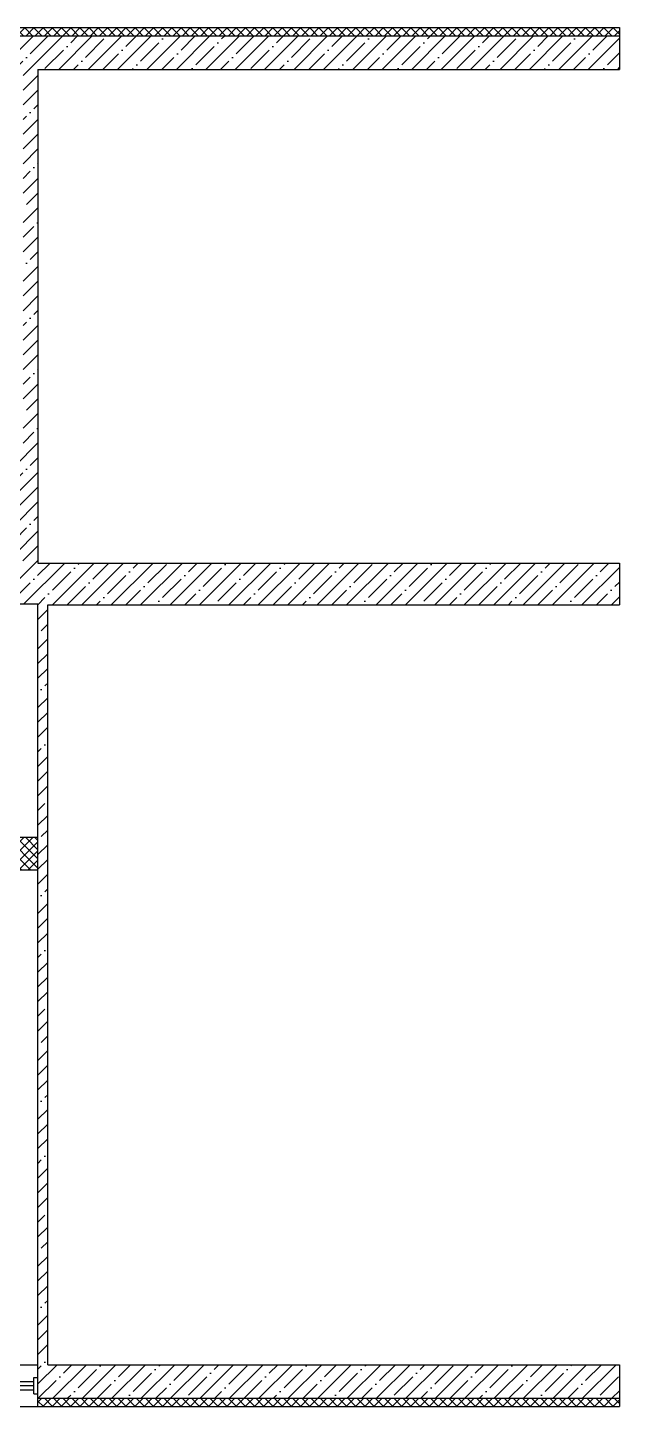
# Model space of a CAD drawing. Header units: millimetres. Extents: x -64157 to 9394, y -60673 to 2699.
# Drawn here: x 2168 to 9394, y -60673 to -43828 of the extents above; entities that cross this region are included whole.
import ezdxf

# ---------------------------------------------------------------- set-up
doc = ezdxf.new("R2010")
doc.units = ezdxf.units.MM
pattern_1 = [(45, (0, -46526.56), (-56.1266, 56.1266), []), (135, (0, -46526.56), (-56.1266, -56.1266), [])]

msp = doc.modelspace()

# ---------------------------------------------------------------- hatches: boundary and pattern name
h = msp.add_hatch()
h.set_pattern_fill('ANSI37', color=256, scale=25)
h.set_pattern_definition(pattern_1)
h.paths.add_polyline_path([(-12026, -43928), (-10976, -43928), (-10976, -43828), (-12126, -43828), (-12126, -47350), (-12026, -47350)])
h.paths.add_polyline_path([(-7446, -43828), (-9106, -43828), (-9106, -43928), (-7446, -43928)])
h.paths.add_polyline_path([(-5366, -43828), (-6581, -43828), (-6581, -43928), (-5366, -43928)])
h.paths.add_polyline_path([(-2596, -43828), (-3466, -43828), (-3466, -43928), (-2596, -43928)])
h.paths.add_polyline_path([(44, -43828), (-716, -43828), (-716, -43928), (44, -43928)])
h.paths.add_polyline_path([(9394, -43828), (1994, -43828), (1994, -43928), (9394, -43928)])
h.paths.add_polyline_path([(9394, -60573), (2294, -60573), (2294, -60673), (9394, -60673)])
h.paths.add_polyline_path([(424, -60573), (-576, -60573), (-576, -60673), (424, -60673)])
h.paths.add_polyline_path([(-2446, -60573), (-3446, -60573), (-3446, -60673), (-2446, -60673)])
h.paths.add_polyline_path([(-5316, -60573), (-6316, -60573), (-6316, -60673), (-5316, -60673)])
h.paths.add_polyline_path([(-8186, -60573), (-9186, -60573), (-9186, -60673), (-8186, -60673)])
h = msp.add_hatch()
h.set_pattern_fill('ANSI35', color=256, scale=40)
h.set_pattern_definition([(45, (0, -46526.56), (-179.605, 179.605), []), (45, (179.6, -46526.56), (-179.605, 179.605), [317.5, -63.5, 0, -63.5])])
h.paths.add_polyline_path([(2294, -50873), (2294, -53723), (2294, -54123), (2294, -60163), (2294, -60573), (9394, -60573), (9394, -60163), (2414, -60163), (2414, -50881), (9394, -50881), (9394, -50371), (2294, -50371), (2294, -44338), (9394, -44338), (9394, -43928), (1994, -43928), (1994, -44338), (2114, -44338), (2114, -49038), (1304, -49038), (1304, -50363), (1004, -50363), (1004, -50873)])
h.paths.add_polyline_path([(1404, -50263), (1404, -49138), (2014, -49138), (2014, -50263)], flags=16)
h = msp.add_hatch()
h.set_pattern_fill('ANSI37', color=256, scale=25)
h.set_pattern_definition(pattern_1)
h.paths.add_polyline_path([(-10816, -53723), (-11616, -53723), (-11616, -54123), (-10816, -54123)])
h.paths.add_polyline_path([(-8546, -53723), (-9346, -53723), (-9346, -54123), (-8546, -54123)])
h.paths.add_polyline_path([(-5846, -53723), (-6646, -53723), (-6646, -54123), (-5846, -54123)])
h.paths.add_polyline_path([(-3146, -53723), (-3946, -53723), (-3946, -54123), (-3146, -54123)])
h.paths.add_polyline_path([(-446, -53723), (-1246, -53723), (-1246, -54123), (-446, -54123)])
h.paths.add_polyline_path([(2294, -53723), (1494, -53723), (1494, -54123), (2294, -54123)])

# ---------------------------------------------------------------- linework, layer by layer
for p, q in [((-6581, -43828), (9394, -43828)), ((1994, -43928), (9394, -43928)), ((9394, -43828), (9394, -44338)), ((2294, -44338), (2294, -50371)), ((2294, -44338), (9394, -44338)), ((2294, -50371), (9394, -50371)), ((9394, -50371), (9394, -50881)), ((2294, -50873), (-1056, -50873)), ((2294, -53723), (2294, -50873)), ((2414, -60163), (2414, -50881)), ((2414, -50881), (9394, -50881)), ((2294, -53723), (1494, -53723)), ((2294, -54123), (2294, -53723)), ((2294, -54123), (1494, -54123)), ((2294, -60163), (2294, -54123)), ((-11616, -60163), (2294, -60163)), ((2294, -60673), (2294, -60163)), ((2414, -60163), (9394, -60163)), ((9394, -60163), (9394, -60673)), ((474, -60368), (2244, -60368)), ((474, -60468), (2244, -60468)), ((1434, -60418), (2244, -60418)), ((2244, -60318), (2294, -60318)), ((2244, -60518), (2244, -60318)), ((2244, -60518), (2294, -60518)), ((2294, -60573), (9394, -60573)), ((-12126, -60673), (9394, -60673))]:
    msp.add_line(p, q)

doc.saveas('drawing.dxf')
